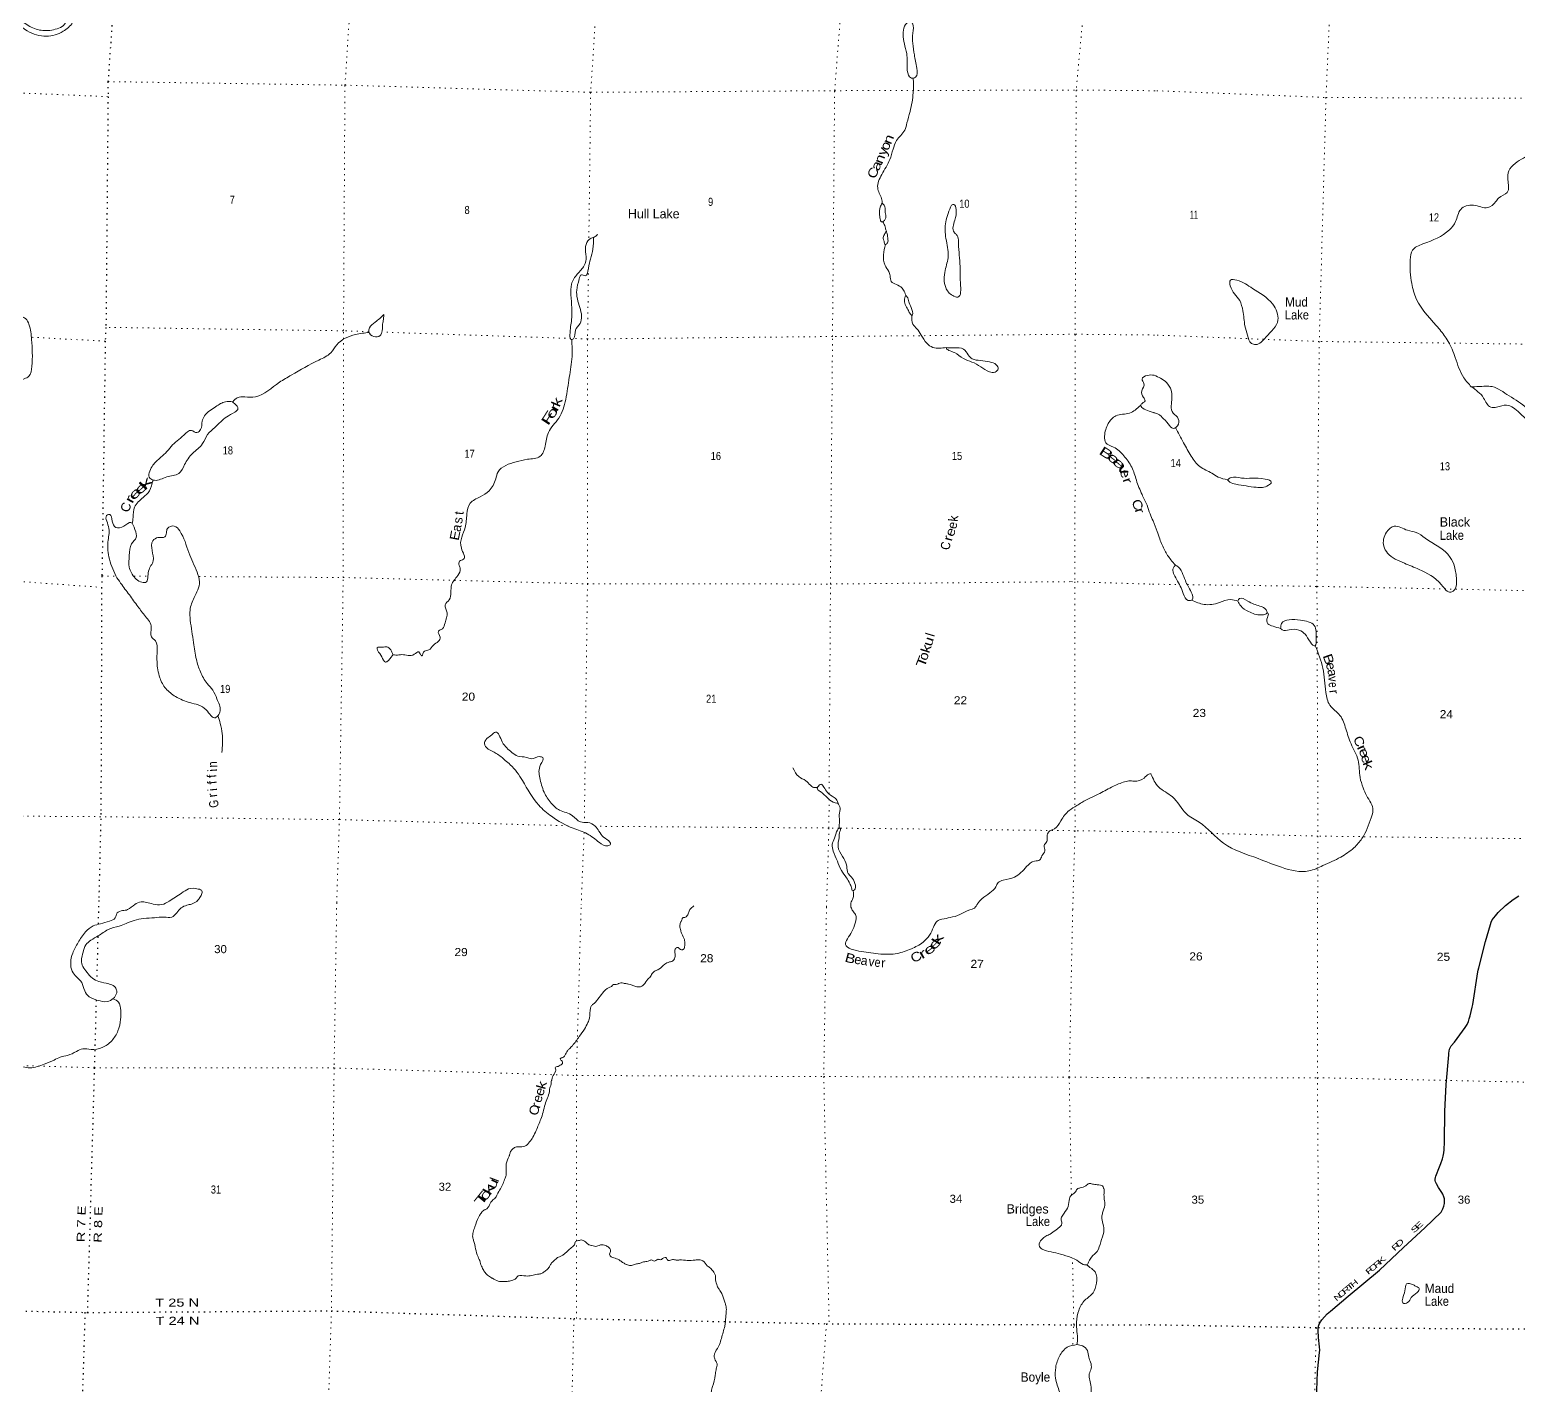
# Model space of a CAD drawing. Header units: feet. Extents: x -248627 to 3, y 0 to 184934.
# Drawn here: x -210296 to -178134, y 36357 to 65658 of the extents above; entities that cross this region are included whole.
import ezdxf
from ezdxf.enums import TextEntityAlignment as Align

# ---------------------------------------------------------------- set-up
doc = ezdxf.new("R2010")
doc.units = ezdxf.units.FT
doc.header["$LTSCALE"] = 80
doc.linetypes.add('DOTTED', pattern=[1.5, 0.3, -1.2])
for name, color, linetype, lineweight in [('29', 7, 'Continuous', 25), ('30', 7, 'Continuous', 13), ('39', 7, 'Continuous', 13), ('41', 7, 'Continuous', 13), ('6', 7, 'DOTTED', 25), ('7', 7, 'DOTTED', 13)]:
    doc.layers.add(name, color=color, linetype=linetype, lineweight=lineweight)

msp = doc.modelspace()

# ---------------------------------------------------------------- linework, layer by layer
at = {"layer": '29'}
for points in [[(-178565.06, 46575.51), (-178408.75, 46724.48), (-178244.38, 46854.03), (-178121.51, 46939.2)], [(-182458.11, 37537.66), (-182457.32, 37587.11), (-182450.15, 37632.17), (-182432.4, 37679.7), (-182403.91, 37727.77), (-182375.42, 37770.51), (-182322, 37836.38), (-182261.66, 37898.27), (-182193.81, 37961.02), (-181811.21, 38283.93), (-181133.81, 38848.28), (-180610.84, 39337.21), (-180153.66, 39756.98), (-179802.73, 40096.32), (-179783.01, 40126.13), (-179761.64, 40172.42), (-179740.28, 40225.83), (-179726.48, 40284.12), (-179724.25, 40329.1), (-179729.6, 40387.86), (-179743.84, 40432.37), (-179763.43, 40484.01), (-179786.57, 40526.74), (-179856.15, 40635.25), (-179902.31, 40708.35), (-179921.9, 40751.08), (-179930.8, 40784.91), (-179930.8, 40815.18), (-179925.46, 40849.01), (-179918.33, 40873.93), (-179835.12, 41075.98), (-179807.94, 41151.69), (-179774.11, 41247.84), (-179754.53, 41310.16), (-179747.4, 41347.55), (-179740.33, 41384.27), (-179733.16, 41443.7), (-179727.58, 41615.67), (-179722.28, 42272.26), (-179688.24, 42857.76), (-179636.97, 43499.31), (-179633.46, 43537.58), (-179628.12, 43582.09), (-179619.22, 43621.26), (-179608.17, 43648.67), (-179599.21, 43666.72), (-179585.39, 43690.7), (-179514.69, 43774.81), (-179279.14, 44087.75), (-179249.94, 44130), (-179236.41, 44155.41), (-179209.7, 44221.29), (-179191.9, 44278.27), (-179173.25, 44339.96), (-179129.14, 44530.43), (-179117.12, 44588.07), (-179004.95, 45293.14), (-178998.18, 45331.51), (-178987.15, 45382.17), (-178844.75, 45950.85), (-178736.1, 46313.38), (-178716.52, 46368.58), (-178694.48, 46415.13), (-178664.88, 46462.94), (-178625.71, 46507.45), (-178565.06, 46575.51)], [(-182171.6, 32934.84), (-182187.33, 33142.74), (-182215.16, 33577.4), (-182219.62, 33632.9), (-182296.47, 34107.85), (-182307.75, 34200.58), (-182338.73, 34602.24), (-182394.7, 35115.04), (-182407.45, 35267.1), (-182426.94, 35607.22), (-182484.02, 36114.63), (-182487.59, 36186.59), (-182487.58, 36244.61), (-182468.16, 36647.49), (-182427.05, 37067.21), (-182424.52, 37111.93), (-182428.83, 37188.29), (-182447.1, 37386.35), (-182456.1, 37537.61)]]:
    msp.add_lwpolyline(points, dxfattribs=at)
at = {"layer": '39'}
msp.add_arc((-187160.89, 40620.57), 62.5, 1.31642, 89.43358, dxfattribs=at)
for points in [[(-198679.59, 76567.44), (-198797.91, 76712.83), (-198960.67, 76812.01), (-199395.35, 76889.82), (-199709.43, 76900.81), (-199967.1, 76919.68), (-200133.77, 77057.15), (-200233.67, 77289.11), (-200442.77, 77384.4), (-200611.94, 77374.82), (-200873.68, 77383.63), (-200936.36, 77305.25), (-200920.59, 77204.48), (-200809.99, 77159.84), (-200794.31, 77030.86), (-200821.22, 76811.36), (-200946.56, 76664.66), (-201178.33, 76602.88), (-201438.4, 76504.92), (-201594.08, 76318.02), (-201687.26, 76151.08), (-201734.01, 76020.28), (-201873.34, 75903.84), (-201909.9, 75809.26), (-201840.01, 75633.79), (-201854.84, 75412.24), (-201833.42, 75196.62), (-201834.52, 74866.24), (-201901.21, 74795.93), (-202050.32, 74762.11), (-202261.54, 74825.18), (-202394.55, 74791.31), (-202443.41, 74632.31), (-202510.39, 74471.34), (-202585.26, 74362.77), (-202597.85, 74209.7), (-202784.45, 73807.34), (-203049.51, 73425.35), (-203263.97, 73117.75), (-203298.72, 72962.73), (-203276.88, 72872.01), (-203270.97, 72833.72), (-203371.7, 72817.89), (-203655.43, 72871.09), (-203919.35, 72829.55), (-204401, 72708.06), (-204781.92, 72604.41), (-205221.6, 72390.13), (-205497.71, 72314.37), (-206039.24, 72352.2), (-206323.41, 72274.46), (-206503.42, 72035.25), (-206540.65, 71739.22), (-206412.68, 71472.93), (-206202.17, 71198.35), (-206052.1, 70915.88), (-206032.73, 70686.17), (-206119.97, 70491.01), (-206200.69, 70436.86), (-206372.17, 70340.65), (-206388.48, 70280.27), (-206469.17, 70236.18), (-206523.53, 70238.35), (-206642.75, 70113.8), (-206750.04, 69940.86), (-206827.49, 69663.08), (-206902.63, 69471.92), (-207040.07, 69319.21), (-207314.12, 69257.55), (-207519.7, 69199.73), (-207961.19, 69045.89), (-208266.04, 68807.04), (-208391.61, 68589.83), (-208420.5, 68378.39), (-208511.74, 68191.31), (-208622.9, 68066.73), (-208967.94, 67854.19), (-209234.63, 67585.01), (-209420.78, 67315.61), (-209449.5, 67156.54), (-209416.25, 66864.34), (-209411.41, 66505.74), (-209355.87, 66253.76), (-209354.49, 66064.39), (-209492.05, 65873.41), (-209566.97, 65748.73), (-209706.15, 65678.62), (-210014.35, 65641.24), (-210297.97, 65728.68), (-210532.91, 65922.76), (-210701.3, 66146.86)], [(-200273.48, 71410.85), (-200494.93, 71423.57), (-201110.27, 71667.1), (-201242.69, 71810.51), (-201199.61, 72046.09), (-201158.73, 72227.28), (-201277.04, 72374.68), (-201395.76, 72399.2), (-201575.27, 72311.08), (-201859.89, 72100.38), (-202059.49, 72022.39), (-202190.08, 72111.4), (-202229.92, 72238.43), (-202185.06, 72405.51), (-202323.31, 72613.41), (-202549.95, 72879.98), (-202646.29, 72972.93), (-202930.37, 72923.39), (-203079.72, 72819.06), (-203321.6, 72745.23), (-203597.4, 72762.14), (-204084.88, 72705.13), (-204572.6, 72575.6), (-205254.15, 72289.49), (-205481.9, 72225.69), (-205969.12, 72245.23), (-206263.21, 72211.83), (-206418.87, 72028.96), (-206471.76, 71867.95), (-206338.02, 71519.05), (-206173.75, 71266.76), (-205967.33, 70974.06), (-205931.96, 70712.07), (-206039.49, 70470.64), (-206213.18, 70316.02), (-206483.64, 70123.41), (-206600.99, 69954.53), (-206666.34, 69682.76), (-206897.07, 69328.87), (-207090.86, 69184.38), (-207374.98, 69122.76), (-207604.64, 69087.16), (-207606.67, 69085.15), (-207844.76, 68936.76), (-208105.27, 68711.89), (-208229.01, 68438.27), (-208381.2, 68088.19), (-208625.53, 67883.41), (-208881.79, 67722.99), (-209134.35, 67465.87), (-209330.76, 67140.08), (-209317.55, 66876.14), (-209254.32, 66515.36), (-209294.27, 66009.83), (-209371.43, 65816.66), (-209575.45, 65623.85), (-209938.24, 65520.15), (-210350.65, 65632.14), (-210607.68, 65844.41), (-210800.08, 66112.9), (-210863.94, 66286.33), (-210994.58, 66357.22), (-211109.41, 66341.43), (-211265, 66176.69), (-211315.9, 66009.64), (-211232.34, 65709.23), (-211166.8, 65437.08), (-211285.31, 64921.7), (-211439.75, 64501.11), (-211664.98, 63988.06), (-211927.78, 63676.57), (-212327.06, 63500.45), (-212500.03, 63561.39), (-212596.33, 63666.42), (-212839.64, 63763.82), (-213292.79, 63736.93), (-213770.6, 63559.02), (-213956.78, 63281.55), (-214020.06, 63025.89), (-214079.19, 62804.47), (-214303.37, 62603.66), (-214628.12, 62435.38), (-214757.47, 62290.71), (-214828.89, 62008.88), (-214859.6, 61857.88), (-214775.31, 61775.04), (-214522.22, 61588.98), (-214396.4, 61278.38), (-214369.51, 60889.49), (-214487.54, 60519.16), (-214726.06, 60243.86)], [(-191286.15, 65850.64), (-191392.44, 65736.41), (-191423.23, 65559.22), (-191397.75, 65351.65), (-191348.1, 65146.03), (-191336.61, 64968.72), (-191335.23, 64779.35), (-191247.19, 64613.9), (-191158.54, 64629.76), (-191131.71, 64825.09), (-191183.08, 65117.35), (-191216.5, 65361.2), (-191215.75, 65584.81), (-191223.09, 65798.37), (-191259.19, 65840.78), (-191286.15, 65850.58)], [(-191205.74, 64600.71), (-191207.99, 64293.48), (-191275.79, 63888.75), (-191343.06, 63643.18), (-191389.89, 63490.21), (-191567.84, 63263.08), (-191643.66, 63073.56), (-191714.19, 62852.54), (-191888.44, 62528.71), (-191973.97, 62242.89), (-191940.12, 62127.97), (-191892.18, 62013), (-191878.29, 61952.53), (-191878.43, 61910.22)], [(-179148.09, 57940.36), (-179307.67, 58131.59), (-179495.99, 58572.92), (-179647.85, 58921.54), (-179829.73, 59175.26), (-180336.9, 59843.71), (-180436.33, 60172.29), (-180469.64, 60684.65), (-180419.71, 60894.61), (-180192.29, 61028.37), (-179622.67, 61330.51), (-179488.05, 61510.44), (-179377.77, 61775.03), (-179103.92, 61866.55), (-178793.5, 61812.91), (-178620.48, 61942.5), (-178558.18, 62019.33), (-178371.04, 62142.9), (-178357.5, 62415.3), (-178337.76, 62607.02), (-178199.05, 62766.78), (-177830.74, 62975.57), (-177573, 63063.02), (-177164.21, 63185.17), (-176932.96, 63409.73), (-176907.44, 63732.6), (-176851.47, 63950.64), (-176674.45, 64094.36), (-176321.82, 64091.28), (-176057.71, 64023.39), (-175912.42, 63924.92), (-175680.4, 63782.3), (-175518.84, 63611.25), (-175373.13, 63311.03), (-175281.76, 62982.42), (-175061.97, 62908.37), (-174852.07, 62747.53), (-174367.72, 62391.74), (-173724.36, 62117.07), (-173204.04, 61904.61), (-172865.17, 61738.07), (-172211.9, 61546.14), (-171747.98, 61325.47), (-171475.73, 61217.25), (-171022.42, 61250.75), (-170885.62, 61358.05), (-170646.02, 61447.46), (-170381.94, 61389.66), (-169896.32, 61392.99), (-169614.26, 61409.89), (-169142.73, 61403.08), (-168498.11, 61491.57), (-168186.6, 61879.77), (-168102.34, 62059.56), (-167824.56, 62197.49), (-167454.43, 62501.12), (-167158.92, 62834.8), (-167050.62, 63075.17), (-167093.6, 63393.83), (-167104.53, 63801.33), (-167123.28, 64095.84)], [(-191878.43, 61910.22), (-191921, 61825.73), (-191935.59, 61678.72), (-191921.87, 61565.86), (-191891.87, 61505.34), (-191831.36, 61535.38), (-191798.95, 61591.7), (-191810.64, 61708.57), (-191812.34, 61803.26), (-191826.28, 61849.63), (-191878.43, 61910.22)], [(-190379.19, 61867.73), (-190502.5, 61505.35), (-190499.68, 61142.73), (-190450.6, 60767.88), (-190518.1, 60453.81), (-190505.23, 60087.13), (-190354.8, 59911.43), (-190244.16, 59878.88), (-190186.76, 60182.91), (-190205.09, 60724.87), (-190226.41, 60970.7), (-190277.88, 61234.75), (-190322.03, 61279.2), (-190309.07, 61541.05), (-190282.12, 61774.66), (-190330.09, 61879.55), (-190379.19, 61867.73)], [(-191863.67, 61506.01), (-191823.68, 61424.56), (-191809.77, 61368.12), (-191787.84, 61303.59)], [(-198120.74, 61166.93), (-198203.69, 61128.76), (-198286.77, 60971.87), (-198275.43, 60750.24), (-198316.34, 60560.99), (-198465.96, 60376.09), (-198589.51, 60158.88), (-198602.37, 59927.25), (-198590.08, 59387.32), (-198625.41, 59059.05), (-198599.57, 58960.27), (-198551.17, 58980.27), (-198506.27, 59161.45), (-198407.11, 59308.22), (-198374.37, 59465.26), (-198463.72, 59842.24), (-198479.2, 60029.63), (-198424.02, 60273.23), (-198377.42, 60359.72), (-198298.96, 60339.35), (-198225.93, 60500.3), (-198180.96, 60701.62), (-198127.88, 60917.02), (-198116.46, 61169.12)], [(-198023.71, 61234.97), (-198080.67, 61186.83), (-198121, 61166.8)], [(-191787.84, 61303.59), (-191830.36, 61231.19), (-191854.82, 61144.63), (-191836.89, 61086.16), (-191810.94, 61017.59), (-191764.52, 61049.69), (-191756.15, 61144.35), (-191765.95, 61224.96), (-191787.84, 61303.59)], [(-191807.01, 61013.23), (-191847.94, 60794.09), (-191814.47, 60564.33), (-191734.36, 60435.17), (-191706.49, 60340.41), (-191680.72, 60219.46), (-191570.19, 60152.66), (-191449.64, 60073.75), (-191389.55, 59978.89), (-191369.61, 59922.43)], [(-184043.3, 59254.71), (-184084.29, 59585.47), (-184153.26, 59803.18), (-184357.44, 60119.38), (-184351.66, 60244.48), (-184216.65, 60244.84), (-183877.75, 60066.2), (-183437.76, 59724.4), (-183326.22, 59383.74), (-183587.4, 59011.82), (-183810.73, 58851.84), (-183895.41, 58875.82), (-183986.46, 59055.13), (-184043.3, 59254.71)], [(-191369.61, 59922.43), (-191396.18, 59803.65), (-191368.37, 59688.74), (-191310.32, 59587.84), (-191268.3, 59509.16), (-191234.15, 59482.87), (-191235.73, 59613.82), (-191293.66, 59752.99), (-191325.5, 59863.88), (-191369.61, 59922.43)], [(-211607.95, 57100.86), (-211494.37, 57204.66), (-211343.24, 57238.47), (-211296.91, 57242.37), (-211361.14, 57302.99), (-211425.4, 57355.55), (-211449.44, 57391.89), (-211437.15, 57454.3), (-211495.38, 57504.83), (-211555.81, 57496.95), (-211585.85, 57545.38), (-211510.99, 57651.94), (-211430.42, 57659.76), (-211348.08, 57597.07), (-211235.43, 57564.51), (-211181.37, 57471.69), (-211088.43, 57566.1), (-211053.78, 57690.9), (-211087.81, 57751.44), (-211198.62, 57731.61), (-211291.13, 57768.14), (-211309.07, 57822.59), (-211242.3, 57917.08), (-211151.36, 58015.53), (-211102.94, 58043.59), (-211086.5, 58142.25), (-211130.64, 58190.73), (-211215.11, 58221.19), (-211162.31, 58354), (-211071.5, 58414.17), (-211005.03, 58420.02), (-211036.98, 58500.69), (-210939.32, 58800.58), (-210815.24, 59174.92), (-210721.7, 59448.62), (-210566.41, 59520.7), (-210463.94, 59455.93), (-210387.56, 59413.41), (-210313.47, 59290.31), (-210258.19, 58963.8), (-210250.08, 58377.55), (-210319.25, 58166.22), (-210416.08, 58112.11), (-210637.99, 57987.85), (-210668.87, 57786.49), (-210619.74, 57423.73), (-210572.4, 57129.47), (-210538.59, 57004.47), (-210675.93, 56879.97), (-210805.23, 56749.4), (-210908.62, 56542.2), (-211021.84, 56403.53), (-211060.14, 56391.55), (-211059.78, 56500.34), (-210996.87, 56647.22), (-210982.5, 56727.76), (-210992.38, 56784.19), (-211115.1, 56816.78), (-211181.45, 56845.17), (-211326.44, 56843.58), (-211332.37, 56875.83), (-211255.62, 56944.1), (-211285.55, 57026.78), (-211319.59, 57083.29), (-211464.72, 57039.39), (-211605.87, 56979.36), (-211712.67, 56955.5), (-211714.59, 56983.7), (-211637.74, 57084.21), (-211605.46, 57102.25)], [(-202643.04, 59499.78), (-202832.86, 59337.15), (-202956.11, 59212.61), (-202968.47, 59130.05), (-202864.11, 59027), (-202725.1, 59048.76), (-202686.61, 59117.14), (-202674.01, 59272.22), (-202659.6, 59366.87), (-202643.04, 59499.78)], [(-191235.74, 59480.22), (-191212.63, 59295.46), (-191128.41, 59192.47), (-191034.21, 59059.24), (-190914, 58879.6), (-190785.42, 58792.6), (-190634.46, 58774.04), (-190497.49, 58787.74)], [(-202962.15, 59115.14), (-203256.62, 59068.43), (-203662.09, 58845.99), (-203789.52, 58675.13), (-204049.79, 58518.75), (-204644.89, 58192.1), (-204901.13, 58037.72), (-205419.67, 57724.96), (-205649.24, 57719.58), (-205812.39, 57703.94), (-205910.33, 57616.49)], [(-198587.23, 58952.65), (-198578.64, 58593.56), (-198638.54, 58144.5), (-198716.66, 57665.27), (-198867, 57264.81), (-199089.55, 56951.19), (-199158.99, 56657.27), (-199270.47, 56438.01), (-199544.54, 56372.32), (-199786.35, 56318.63), (-200177.71, 56100.18), (-200228.56, 55949.24), (-200372.39, 55689.78), (-200566.12, 55563.43), (-200778.01, 55423.02), (-200851.28, 55191.57), (-200886.48, 54901.58), (-200970.54, 54452.58), (-200925.03, 54212.72), (-201009.74, 54170.66), (-201020.12, 54078.02), (-200994.17, 54009.45), (-201047.03, 53858.52), (-201182.6, 53659.47), (-201234.02, 53337.3), (-201318.97, 53224.73), (-201277.26, 53053.37), (-201324.28, 52839.97), (-201381.1, 52709.19), (-201467.86, 52657.06), (-201428.01, 52530.03), (-201573.58, 52353.18), (-201676.61, 52252.75), (-201765.31, 52222.79), (-201805.75, 52170.53), (-201824.03, 52124.25), (-201862.15, 52164.65), (-201892.21, 52209.05), (-201987.02, 52158.96), (-202256.87, 52149.67), (-202383.75, 52139.97), (-202450.17, 52148.22)], [(-190497.49, 58787.74), (-190316.3, 58779.16), (-190119.05, 58754.41), (-190018.79, 58629.22), (-189930.48, 58544.36), (-189755.41, 58509.6), (-189556.18, 58476.79), (-189411.41, 58415.94), (-189373.44, 58327.19), (-189440.12, 58258.89), (-189558.91, 58261.25), (-189749.83, 58374.61), (-189940.78, 58475.89), (-190123.76, 58550.96), (-190314.62, 58678.43), (-190437.29, 58727.13), (-190471.45, 58747.37), (-190498.05, 58787.68)], [(-185998.42, 58188.84), (-186148.16, 58186.91), (-186263.21, 58104.65), (-186221.23, 58011.86), (-186268.08, 57852.85), (-186234.32, 57709.72), (-186198.32, 57639.1), (-186236.71, 57598.92), (-186289.24, 57546.7), (-186247.19, 57476.07), (-186110.47, 57415.24), (-186017.95, 57382.74), (-186004.32, 57380.3)], [(-186001.67, 58188.8), (-185737.39, 58035.62), (-185634.27, 57866.42), (-185629.62, 57573.9), (-185613.14, 57402.45), (-185500.06, 57283.72), (-185477.58, 57134.49), (-185590.22, 57041.38), (-185697.22, 57135.91), (-185832.54, 57284.85), (-185889.06, 57333.11), (-186004.32, 57380.3)], [(-179148.09, 57940.36), (-178881.59, 57696.95), (-178728.04, 57499.65), (-178603.1, 57497.97), (-178387.59, 57542.93), (-178105.14, 57378.26), (-177895.11, 57150.84), (-177652.37, 56705.63), (-177514.77, 56429.6), (-177488.49, 56389.32), (-177432.07, 56387.45), (-177329.35, 56411.94), (-177232.73, 56456.59), (-177246.88, 56478.74), (-177398.26, 56603.42), (-177586.26, 56891.42), (-177780.33, 57189.49), (-177954.21, 57471.47), (-178333.61, 57744.83), (-178698.74, 57943.58), (-178992.94, 57944.81), (-179148.09, 57940.36)], [(-205909.71, 57616.48), (-206066.39, 57618.05), (-206280.19, 57509.88), (-206520.46, 57313.15), (-206571.2, 57194.44), (-206604, 57019.27), (-206684.78, 56949), (-206803.43, 56995.68), (-206964.84, 56897.43), (-207239.51, 56652.46), (-207364.85, 56503.74), (-207496.11, 56389.3), (-207653.74, 56218.52), (-207700.9, 55964.82), (-207602.39, 55918.2), (-207338.37, 55991.98), (-207078.37, 56065.76), (-206950.88, 56256.77), (-206780.93, 56498.02), (-206562.75, 56710.93), (-206453.36, 56906.03), (-206295.78, 57062.7), (-206041.3, 57291.62), (-205867.81, 57389.83), (-205797.05, 57474.24), (-205829.06, 57534.76), (-205913.21, 57613.33)], [(-186295.35, 57537.19), (-186533.47, 57370.13), (-186827.64, 57314.57), (-186995.34, 57143.82), (-187070.75, 56872.08), (-187045.05, 56728.98), (-186880.24, 56637.84), (-186655.36, 56447.83), (-186485.03, 56201.56), (-186385.29, 55921.26), (-186263.49, 55612.68), (-186155.54, 55378.68), (-186089.72, 55191.14), (-186023.62, 55042.48)], [(-185536.76, 57059.07), (-185363.89, 56731.29), (-185200.06, 56439.19), (-185012.2, 56215.75), (-184753.97, 56071.19), (-184618.79, 55988.83), (-184415.16, 55930.87)], [(-184415.16, 55930.87), (-184338.68, 55977.48), (-184117.01, 55967.99), (-183603.13, 55945.16), (-183470, 55876.93), (-183530.31, 55810.19), (-183794.19, 55767.11), (-184235.62, 55834.52), (-184364.67, 55878.55), (-184415.16, 55930.87)], [(-207639.8, 55915.69), (-207711.89, 55690.88), (-207847.28, 55546.23), (-208031.21, 55339.26), (-208064.18, 55115.75), (-208082.74, 54984.86)], [(-208438.9, 53851.71), (-208586.53, 54265.11), (-208603.43, 54627.78), (-208594.4, 54919.86), (-208617.72, 55171.74), (-208567.36, 55177.64), (-208515.48, 55038.49), (-208437.41, 54901.27), (-208264.15, 54926.96), (-208112.87, 55007.1), (-208022.77, 54851.72), (-207995.14, 54684.44), (-208096.28, 54547.74), (-208145.46, 54294.06), (-208148.32, 54040.23), (-208098.39, 53917.2), (-207903.72, 53723.25), (-207793.01, 53712.85), (-207729.77, 53956.43), (-207628.35, 54177.73), (-207653.78, 54401.42), (-207634.96, 54610.87), (-207528, 54681.07), (-207376.94, 54694.74), (-207344.43, 54783.28), (-207321.97, 54875.88), (-207172.78, 54929.84), (-207056.33, 54828.78), (-206858.57, 54356.81), (-206680.78, 53931.23), (-206629.12, 53723.58), (-206743.02, 53385.47), (-206832.53, 53111.76), (-206827.22, 52892.16), (-206758.36, 52410.49), (-206697.16, 52045.68), (-206609.45, 51779.51), (-206463.31, 51525.26), (-206342.98, 51381.88), (-206250.98, 51194.26), (-206185.39, 50936.21), (-206228.02, 50835.61), (-206282.54, 50787.42), (-206485.35, 50955.21), (-206837.2, 51113.36), (-207144.84, 51245.2), (-207355.69, 51417.04), (-207485.79, 51651.1), (-207547.08, 51989.72), (-207544.22, 52241.53), (-207581.8, 52445.1), (-207668.08, 52533.99), (-207671.43, 52737.47), (-207793.46, 52975.54), (-207961.88, 53191.58), (-208144.28, 53441.91), (-208332.7, 53696.28), (-208438.9, 53851.71)], [(-186024.39, 55044.2), (-185934.15, 54815.14), (-185881.42, 54651.86), (-185770.07, 54399.97), (-185640.68, 54198.57), (-185541.7, 54081.82)], [(-180594.93, 54125.39), (-180958.09, 54344.32), (-181039.01, 54493.4), (-180979.19, 54798.2), (-180814.23, 54925.75), (-180523.88, 54837.76), (-180338.41, 54791.86), (-180146.72, 54669.3), (-179601.8, 54253.15), (-179510.7, 54053.66), (-179467.8, 53771.32), (-179505.63, 53557.36), (-179588.13, 53500.65), (-179793.99, 53659.48), (-180278.3, 53993.08), (-180594.93, 54125.39)], [(-185541.7, 54081.82), (-185585.92, 54025.21), (-185518.91, 53781.27), (-185371.17, 53472.99), (-185266.07, 53321.96), (-185179.46, 53338.34), (-185199.95, 53501.7), (-185327.42, 53749.51), (-185511.45, 54067.78), (-185541.7, 54081.82)], [(-184190.02, 53306.7), (-184131.36, 53201.95), (-183961.85, 53083.37), (-183677.58, 53007.47), (-183564.83, 53050.14), (-183579.08, 53118.7), (-183718.28, 53201.04), (-183980.46, 53309.28), (-184157.9, 53363.28), (-184192.82, 53307.29)], [(-185188.08, 53326.56), (-184923.34, 53236.13), (-184590.94, 53275.36), (-184351.29, 53340.56), (-184190.02, 53306.7)], [(-183562.72, 53052.49), (-183540.63, 53040.12), (-183554.55, 52955.34), (-183546.21, 52818.18), (-183433.25, 52764.01), (-183267.92, 52716.03)], [(-183267.92, 52716.03), (-183248, 52825.03), (-183086.96, 52902.13), (-182841.11, 52892.7), (-182540.63, 52780.53), (-182497.17, 52509.92), (-182501.79, 52398.97), (-182521.58, 52340.76), (-182626.52, 52417.15), (-182737.71, 52590.35), (-182872.9, 52678.76), (-183080.46, 52688.29), (-183233.6, 52685.86), (-183268.58, 52716.22)], [(-202450.17, 52148.22), (-202498.16, 52251.1), (-202582.5, 52319.84), (-202681.2, 52310.05), (-202789.95, 52302.31), (-202780.08, 52245.87), (-202687.92, 52104.59), (-202609.78, 51989.53), (-202553.3, 52017.57), (-202494.68, 52087.91), (-202450.17, 52148.22)], [(-182520.85, 52341.66), (-182353.32, 51857.01), (-182291.77, 51334.64), (-182202.52, 51054.45), (-181986.46, 50837.14), (-181858.91, 50546.96), (-181747.4, 50224.46), (-181593.52, 49869.79), (-181552.44, 49496.66), (-181485.47, 49272.9), (-181410.56, 49103.63), (-181272.87, 48785.23), (-181310.83, 48625.75), (-181511.39, 48177.32), (-181684.25, 47975.11), (-181967.95, 47774.61), (-182354.45, 47589.98), (-182656.46, 47474.17), (-183251.05, 47553.27), (-183753.19, 47741.56), (-184499.44, 48074.46), (-185030.34, 48528.99), (-185304.76, 48709.83), (-185609.81, 49080.23), (-185902.42, 49287.25), (-186071.92, 49572.02)], [(-206232.46, 50829.95), (-206179.47, 50661.3), (-206136.12, 50444.47), (-206145.75, 50034.89)], [(-200343.81, 50391.5), (-200323.13, 50409.99), (-200232.78, 50473.77), (-200086.5, 50263.84), (-199877.84, 50037.61), (-199751.26, 49954.65), (-199564.08, 49929.93), (-199461.48, 49901.43), (-199276.09, 49945.21), (-199211.72, 49926.9), (-199258.54, 49773.93), (-199275.61, 49487.91), (-199184.01, 49179.43), (-199027.76, 48937.23), (-198847.04, 48787.63), (-198567.55, 48667.97), (-198398.87, 48532.51), (-198239.83, 48521.97), (-198081.01, 48444.96), (-197996.82, 48333.92), (-197896.56, 48206.71), (-197760.02, 48093.51), (-197748.07, 48053.18), (-197802.55, 48019.09), (-197987.57, 48088.12), (-198252.73, 48278.25), (-198554.36, 48397.98), (-199022.67, 48655.18), (-199297.73, 48893.69), (-199650.34, 49426.55), (-199912.97, 49769.78), (-200021.38, 49864.77), (-200220.22, 50016.44), (-200471.2, 50230.71), (-200438.71, 50311.19), (-200343.81, 50391.5)], [(-193806.59, 49703.32), (-193679.78, 49514.02), (-193527.04, 49424.94), (-193428.7, 49327.96), (-193360.4, 49279.41), (-193275.82, 49283.2)], [(-186069.08, 49572.38), (-186114.58, 49566.66), (-186217.55, 49482.35), (-186435.24, 49416.5), (-186545.97, 49420.85), (-186670.92, 49390.99), (-186924.99, 49282.94), (-187207.39, 49132.67), (-187566.41, 48954.42), (-187673.35, 48886.24), (-187836.81, 48779.94), (-188016.76, 48558.86), (-188156.27, 48386.02), (-188281.35, 48315.87), (-188311.86, 48223.29), (-188320.3, 48108.49), (-188376.97, 48022.03), (-188363.25, 47909.17), (-188428.06, 47798.56), (-188470.63, 47714.08), (-188585.49, 47686.2), (-188757.04, 47567.84), (-189017.56, 47340.96), (-189263.43, 47275.19), (-189372.34, 47223.13), (-189420.97, 47132.61), (-189552.3, 46998.02), (-189721.86, 46873.61), (-189814.85, 46765.1), (-189848.15, 46714.55), (-189884.88, 46668.05)], [(-193276.07, 49283.19), (-193199.09, 49347.44), (-193140.89, 49288.85), (-193060.74, 49171.78), (-192918.13, 49064.59), (-192843.93, 48975.74), (-192840.02, 48941.48), (-192890.35, 48943.64), (-193039.05, 49034.73), (-193159.49, 49147.89), (-193233.81, 49202.49), (-193279.92, 49261.05), (-193275.82, 49283.2)], [(-192835.98, 48941.78), (-192786.01, 48834.55), (-192804.62, 48689.56), (-192799.18, 48508.24), (-192807.44, 48447.83), (-192805.55, 48409.55)], [(-192805.55, 48409.55), (-192843.98, 48359.29), (-192911.03, 48180.2), (-192955.77, 48047.37), (-192934.1, 47904.27), (-192846.23, 47686.45), (-192760.31, 47486.76), (-192648.09, 47325.28), (-192578.02, 47204.2), (-192540.09, 47107.4), (-192514.12, 47046.88), (-192473.78, 47066.91), (-192457.34, 47165.58), (-192519.27, 47312.82), (-192601.51, 47407.74), (-192629.51, 47462.21), (-192649.17, 47605.3), (-192735.15, 47784.84), (-192831.09, 47998.66), (-192810.28, 48200.05), (-192789.71, 48328.92), (-192779.46, 48383.28), (-192805.55, 48409.55)], [(-207283.48, 46821.23), (-207016.1, 46994.18), (-206864.78, 47084.39), (-206657.38, 47083.79), (-206574.97, 47041.25), (-206583.26, 46968.75), (-206633.89, 46882.27), (-206683.45, 46815.79)], [(-192506, 47042.63), (-192508.63, 46881.68), (-192553.28, 46777.05), (-192556.66, 46741.88), (-192552.2, 46690.68)], [(-207278.54, 46824.42), (-207445.82, 46746.01), (-207629.01, 46758.74), (-207777.87, 46793.53), (-207892.59, 46806.03), (-208025.71, 46752.06), (-208181.22, 46637.7), (-208290.05, 46615.9), (-208409.05, 46565.92), (-208449.75, 46461.23), (-208574.89, 46389.1), (-208768.43, 46331.31), (-208925.67, 46287.51), (-209093.34, 46155.04), (-209251.35, 45925.78), (-209369.08, 45696.38), (-209412.2, 45492.92), (-209380.75, 45305.33), (-209286.61, 45184.05), (-209174.34, 45064.72), (-209108.63, 44885.07), (-209010.5, 44755.71), (-208821.55, 44676.43), (-208626.34, 44651.56), (-208491.16, 44717.62), (-208422.26, 44824.22), (-208419.93, 44900.81), (-208467.95, 44975.57), (-208588.53, 45032.44), (-208801.74, 45087.61), (-208944.42, 45156.65), (-209058.68, 45282.03), (-209150.79, 45405.32), (-209178.43, 45540.49), (-209145.49, 45715.76), (-209082.42, 45874.79), (-208975.27, 45977.23), (-208815.81, 46071.42), (-208601.82, 46205.74), (-208361.89, 46283.53), (-208212.65, 46339.45), (-208041.24, 46403.36), (-207833.67, 46444.97), (-207600.01, 46464.32), (-207394.57, 46477.71), (-207229.46, 46477.14), (-207120.34, 46571.51), (-207023.26, 46675.99), (-206900.19, 46734.03), (-206801.42, 46759.89), (-206683.45, 46815.79)], [(-195947.94, 46719.98), (-196031.31, 46639.69), (-196051.58, 46605.49), (-196080.1, 46526.97), (-196104.4, 46492.78), (-196158.87, 46466.76), (-196174.98, 46466.82), (-196209.43, 46414.53), (-196233.82, 46358.17), (-196250.22, 46287.67), (-196230.51, 46184.79), (-196206.64, 46114.15), (-196152.78, 45990.99), (-196141.09, 45896.2), (-196147.38, 45833.73), (-196157.58, 45801.51), (-196171.77, 45779.38), (-196195.97, 45771.4), (-196232.19, 45775.56), (-196258.29, 45793.8), (-196266.31, 45803.9), (-196286.38, 45818.08), (-196312.56, 45818.18), (-196355.06, 45765.91), (-196353.39, 45681.24), (-196357.74, 45604.65), (-196382.11, 45552.32), (-196426.55, 45518.2), (-196476.94, 45506.28), (-196577.83, 45456.24), (-196705.12, 45349.84), (-196725.3, 45339.83), (-196801.97, 45301.79), (-196846.44, 45259.61), (-196901.16, 45173.12), (-196941.59, 45134.96), (-197026.65, 45016.32), (-197069.07, 44984.21), (-197129.55, 44966.28), (-197175.84, 44970.47), (-197358.83, 45029.57), (-197435.3, 45041.93), (-197467.49, 45048.09), (-197574.24, 45040.4), (-197596.45, 45026.37), (-197707.29, 45002.56), (-197713.38, 44992.5), (-197777.98, 44952.41), (-197919.4, 44835.98), (-198133.88, 44584.74), (-198158.12, 44564.67), (-198180.49, 44510.31), (-198203.53, 44294.69), (-198236.14, 44198.04), (-198313.26, 44053.17), (-198424.66, 43894.3), (-198572.46, 43697.25), (-198637.16, 43630.95), (-198677.61, 43588.76), (-198732.4, 43486.14), (-198752.64, 43460), (-198782.92, 43441.97), (-198799.05, 43435.97), (-198833.38, 43411.9), (-198823.41, 43387.68), (-198795.33, 43361.37), (-198783.35, 43337.14), (-198799.63, 43294.86), (-198833.94, 43276.84), (-198880.37, 43248.78), (-198924.7, 43238.85), (-198940.9, 43218.75), (-198929.01, 43172.34), (-198935.15, 43146.16), (-199000.1, 43021.4), (-199018.47, 42960.98), (-199020.55, 42944.86), (-199032.82, 42900.56), (-199035.08, 42840.09), (-199049.3, 42809.9), (-199069.85, 42709.17), (-199161.61, 42429.28), (-199204.6, 42258.08), (-199253.53, 42111.09), (-199355.22, 41863.49), (-199424.27, 41720.6), (-199495.17, 41618.03), (-199598.25, 41523.65), (-199733.22, 41510), (-199823.89, 41494.19), (-199874.41, 41450.02), (-199912.9, 41393.71), (-199933.34, 41321.21), (-199939.44, 41307.12), (-200000.52, 41142.02), (-200004.81, 41077.53), (-199999.44, 40914.22)], [(-192552.2, 46690.68), (-192511.71, 46609.27), (-192453.62, 46534.48), (-192458.41, 46349.03), (-192535.69, 46163.84), (-192628.96, 46004.91), (-192671.75, 45884.1), (-192551.33, 45786.92), (-192324.02, 45733.71), (-191909.45, 45677.84), (-191557.02, 45690.72), (-191246.51, 45792.45), (-190994.23, 45934.7), (-190854.67, 46085.41), (-190769.38, 46260.49), (-190688.3, 46391.24), (-190585.46, 46429.19), (-190410.12, 46466.88), (-190198.43, 46530.65), (-190087.45, 46588.72), (-189884.21, 46668.89)], [(-208499.24, 44709.58), (-208376.72, 44636.58), (-208331.14, 44457), (-208333.94, 44265.5), (-208391.35, 44015.73), (-208525.11, 43804.53), (-208733.12, 43656.07), (-208970.89, 43616.58), (-209152.06, 43627.3), (-209287.2, 43573.34), (-209480.85, 43487.33), (-209638.06, 43451.59), (-209769.2, 43387.54), (-209983, 43299.58), (-210291.43, 43215.99), (-210444.36, 43238.7), (-210611.29, 43287.66), (-210830.62, 43324.71), (-210999.71, 43335.38), (-211126.81, 43277.36), (-211368.37, 43294.33), (-211581.91, 43268.87), (-211835.89, 43203.23), (-212126.03, 43157.88), (-212343.58, 43136.46), (-212541.16, 43076.67), (-212781.01, 43019.05), (-212974.84, 42890.71), (-213324.67, 42531.08), (-213409.75, 42406.39), (-213541.03, 42310.08), (-213995.7, 41918.56), (-214175.66, 41735.74), (-214371.93, 41502.58), (-214588.49, 41233.2), (-214861.74, 40889.44), (-215036.13, 40591.69), (-215069.03, 40424.48), (-215080.03, 40198.74), (-215129.45, 39932.81), (-215263.55, 39640.97), (-215435.68, 39401.68), (-215637.72, 39237.08), (-215858.15, 39006.02), (-216042.3, 38782.89), (-216156, 38555.49), (-216237.04, 38434.82), (-216353.78, 38445.31), (-216456.2, 38512.19), (-216564.93, 38512.57), (-216671.45, 38561.32), (-216769.9, 38614.08), (-216928.66, 38689.22), (-217061.59, 38679.6), (-217188.3, 38688.53)], [(-199999.44, 40914.22), (-200025.94, 40835.69), (-200123.55, 40604.21), (-200200.58, 40479.49), (-200231.04, 40415.08), (-200271.47, 40376.92), (-200332.14, 40312.63), (-200397.06, 40195.93), (-200449.58, 40155.79), (-200461.67, 40151.8), (-200502.05, 40127.75), (-200556.68, 40061.42), (-200595.22, 39995.03), (-200678.65, 39781.63), (-200715.38, 39662.82), (-200725.89, 39556.02), (-200706.04, 39485.39), (-200610.84, 39134.29), (-200562.98, 39021.23), (-200547.12, 38960.7), (-200497.2, 38857.71), (-200475.22, 38817.32), (-200403.06, 38736.43), (-200318.72, 38679.69), (-200300.64, 38669.55), (-200172.02, 38608.62), (-200121.73, 38598.37), (-200039.17, 38598.08), (-199958.61, 38603.85), (-199857.83, 38627.69), (-199795.25, 38665.77), (-199742.68, 38720.02), (-199577.56, 38719.44), (-199454.7, 38729.09), (-199325.72, 38754.85), (-199255.19, 38768.71), (-199196.67, 38798.75), (-199125.98, 38852.93), (-199069.33, 38917.24), (-199063.25, 38927.3), (-199055.1, 38949.45), (-199004.49, 39015.8), (-198931.72, 39084.08), (-198875.18, 39124.21), (-198822.73, 39146.2), (-198653.06, 39276.64), (-198572.22, 39348.93), (-198527.73, 39395.14), (-198504.31, 39463.76), (-198418.61, 39489.51), (-198382.33, 39497.45), (-198336.07, 39485.19), (-198289.87, 39456.81), (-198233.71, 39404.2), (-198167.36, 39379.77), (-198157.3, 39377.72), (-198094.95, 39361.38), (-198046.62, 39361.21), (-197937.75, 39395.1), (-197875.37, 39384.8), (-197801.03, 39346.24), (-197754.92, 39297.7), (-197744.97, 39267.43), (-197767.44, 39190.9), (-197753.5, 39152.55), (-197644.97, 39101.77), (-197536.46, 39048.98), (-197470.2, 39002.38), (-197403.89, 38969.9), (-197383.79, 38961.76), (-197293.24, 38945.32), (-197204.52, 38975.25), (-197121.9, 38991.09), (-197055.35, 39017.07), (-196962.66, 39032.87), (-196906.19, 39052.83), (-196845.75, 39062.7), (-196795.5, 39040.35), (-196767.27, 39050.33), (-196728.89, 39078.42), (-196702.72, 39078.33), (-196672.55, 39070.16), (-196569.65, 39120.2), (-196555.56, 39118.13), (-196507.48, 39059.51), (-196495.42, 39053.42), (-196406.74, 39075.28), (-196326.25, 39060.89), (-196255.76, 39064.68), (-196088.68, 39054.01), (-195917.49, 39063.5), (-195828.86, 39069.23), (-195750.44, 39044.77), (-195656.23, 38939.61), (-195624.11, 38915.31), (-195559.93, 38854.61), (-195505.84, 38787.9)], [(-187160.27, 40683.06), (-187232.29, 40690.29), (-187334.92, 40706.78), (-187407.36, 40717.11), (-187480.05, 40668.98), (-187597.02, 40625.04), (-187661.56, 40599.06), (-187716.25, 40520.63), (-187797.04, 40460.43), (-187835.73, 40353.72), (-187876.7, 40184.53), (-187973.96, 40035.69), (-188012.6, 39943.1), (-187994.81, 39862.4), (-188126.32, 39709.65), (-188251.51, 39625.41), (-188338.28, 39579.35), (-188431.2, 39509.12), (-188486.09, 39382.31), (-188419.98, 39299.42), (-188224.9, 39240.28), (-188021.74, 39191.19), (-187796.65, 39117.53), (-187671.92, 39058.94), (-187533.36, 38967.74), (-187442.74, 38969.44), (-187412.28, 39031.83), (-187353.49, 39128.38), (-187232.18, 39248.92), (-187154.81, 39456.29), (-187091.52, 39667.74), (-187106.87, 39851.24), (-187132.46, 39994.46), (-187113.96, 40087.12), (-187066.97, 40250.25), (-187078.52, 40379.31), (-187084.04, 40506.33), (-187091.67, 40611.18), (-187098.41, 40622)], [(-187351.28, 38877.9), (-187377.74, 38895.63), (-187403.78, 38914.87), (-187418.5, 38929.59), (-187435.48, 38940.91), (-187453.6, 38955.63)], [(-195505.84, 38787.9), (-195479.9, 38729.34), (-195478.19, 38654.75), (-195476.27, 38632.57), (-195442.55, 38507.46), (-195422.6, 38463.04), (-195382.56, 38406.46), (-195334.59, 38321.62), (-195278.9, 38152.09), (-195255.02, 38083.47), (-195245.43, 37968.53), (-195256.08, 37827.45), (-195281.03, 37634.01), (-195352.59, 37370.18), (-195391.38, 37241.29), (-195486.73, 37068.26), (-195505.11, 37005.83), (-195497.38, 36927.18), (-195445.47, 36820.16), (-195449.73, 36761.71), (-195464.04, 36709.35), (-195468.14, 36693.23), (-195484.73, 36574.35), (-195542.12, 36330.63), (-195568.72, 36227.91), (-195569.11, 36133.16), (-195608.04, 35967.99), (-195665.11, 35800.87), (-195689.46, 35756.61), (-195748.11, 35692.3), (-195786.9, 35563.42), (-195801.68, 35398.17), (-195818.09, 35323.63), (-195820.15, 35311.55), (-195853.37, 35067.74), (-195887.94, 34985.2), (-195918.45, 34910.72), (-195969.69, 34693.18), (-195996.78, 34469.51), (-196007.56, 34296.18), (-196052.52, 34137.08), (-196125.68, 33974.05), (-196139.99, 33921.68), (-196134.16, 33869.25), (-196102.18, 33812.69), (-196114.54, 33744.19), (-196213.85, 33587.3), (-196224.14, 33532.9), (-196200.08, 33508.63), (-196190.03, 33504.56), (-196157.92, 33478.24), (-196131.96, 33425.74), (-196126.35, 33320.89), (-196136.71, 33248.36), (-196143.21, 33137.5), (-196131.42, 33066.91), (-196141.89, 32970.18), (-196162.32, 32897.68), (-196182.64, 32853.4), (-196194.76, 32843.36), (-196223.3, 32758.79), (-196223.59, 32688.24), (-196234.37, 32514.91), (-196250.7, 32460.53), (-196283.04, 32430.41), (-196305.4, 32380.09), (-196307.51, 32355.9), (-196307.63, 32327.68), (-196300.13, 32192.59), (-196274.49, 32061.47), (-196248.42, 32035.17), (-196182.39, 31934.14), (-196166.77, 31815.15), (-196159.25, 31686.1), (-196143.39, 31625.57), (-196091.17, 31593.13), (-196049.07, 31548.64), (-195996.92, 31498.06), (-195974.94, 31457.66), (-195973.19, 31393.15), (-195989.55, 31332.73), (-195997.67, 31316.63), (-196034.33, 31215.96), (-196036.81, 31101.06), (-196049.27, 31010.39), (-196053.38, 30990.25), (-196079.73, 30948), (-196124.06, 30940.09), (-196194.43, 30964.53), (-196206.52, 30962.56), (-196250.99, 30920.38), (-196291.38, 30892.3), (-196367.99, 30868.37), (-196412.53, 30810.07), (-196428.82, 30767.79), (-196432.9, 30753.69), (-196449.15, 30719.48)], [(-187351.28, 38877.9), (-187278.3, 38805.58), (-187249.1, 38561.55), (-187322.44, 38354.17), (-187496.26, 38195.52), (-187632.08, 37974.24), (-187679.44, 37720.4), (-187670.2, 37518.78), (-187658.9, 37327.23), (-187668.71, 37234.73)], [(-180397.54, 38527.63), (-180548.3, 38549.78), (-180582.57, 38397.01), (-180631.05, 38236.36), (-180628.38, 38135.51), (-180523.51, 38146.22), (-180447.54, 38254.09), (-180319.19, 38363.28), (-180273.72, 38449.38), (-180333.59, 38490.49), (-180397.54, 38527.63)], [(-187668.71, 37234.73), (-187883.03, 37176.81), (-188044.89, 36987.88), (-188128.46, 36742.23), (-188131.42, 36510.41), (-188044.05, 36213.77), (-187904.38, 35902.83), (-187721.96, 35704.64), (-187553.36, 35573.01), (-187440.86, 35508.11), (-187388.4, 35534.14), (-187289.47, 35598.3), (-187246.67, 35725.15), (-187258.28, 35840.1), (-187334.42, 35931.08), (-187361.02, 36318.23), (-187402.14, 36600.6), (-187361.38, 36719.4), (-187374.93, 36852.5), (-187414.74, 36963.51), (-187444.36, 37106.74), (-187546.63, 37207.89), (-187665.32, 37236.53)]]:
    msp.add_spline(points, degree=3, dxfattribs=at)
at = {"layer": '6'}
for p, q in [((-208805.27, 46835.28), (-208819.04, 46320.37)), ((-208826.12, 46055.48), (-208851.4, 45110.1)), ((-208862.87, 44680.98), (-208901.95, 43219.68)), ((-208901.95, 43219.68), (-209052.56, 37930.45)), ((-209105.17, 37934.27), (-209260.78, 32834.96))]:
    msp.add_line(p, q, dxfattribs=at)
for points in [[(-208352.86, 68147.64), (-208606.52, 64537.23), (-208605.6, 64210.88), (-208650.47, 59225.06), (-208665.57, 58926.95), (-208736.92, 53850.56), (-208743.78, 53604.81), (-208759.59, 48721.41), (-208805.27, 46835.28)], [(-217192.83, 38109.41), (-214339.71, 38051.7), (-209052.56, 37930.45), (-203778.87, 37964.48), (-198540.23, 37799.05), (-193081.89, 37687.29), (-187737.96, 37664.63), (-186171.97, 37661.56)], [(-164355.05, 37468.82), (-166637.4, 37486.89), (-169293.98, 37483.69), (-171923.87, 37518.45), (-174646.85, 37520.16), (-177107.45, 37562.76), (-177151.78, 37561.33), (-182434.19, 37594.85), (-182496.59, 37597.69), (-186171.97, 37661.56)]]:
    msp.add_lwpolyline(points, dxfattribs=at)
at = {"layer": '7'}
for p, q in [((-211507.29, 64334.37), (-208605.6, 64210.88)), ((-208665.57, 58926.95), (-210262.77, 59010.75)), ((-208736.92, 53850.56), (-208436.81, 53848.65)), ((-208044.47, 53846.15), (-207754.23, 53844.3)), ((-186034.92, 53673.38), (-185466.28, 53665.8)), ((-198317.88, 48306.83), (-198382.4, 46741.16)), ((-187836.53, 43016.64), (-187761.51, 46650.22)), ((-211557.62, 43298.54), (-208901.95, 43219.68)), ((-187789.63, 40470.5), (-187836.53, 43016.64)), ((-187737.96, 37664.63), (-187764.4, 39100.54)), ((-187758.5, 37241.37), (-187737.96, 37664.63))]:
    msp.add_line(p, q, dxfattribs=at)
for points in [[(-181603.81, 92486.76), (-181709.59, 90828.97), (-181791.2, 85540.86), (-181820.47, 80279.11), (-181918.03, 74912.27), (-182049.96, 69597.8), (-182288.5, 64194.26), (-182434.62, 58920.1), (-182483.97, 53626.02), (-182462.58, 48227.22), (-182469.58, 46606.75)], [(-193024.36, 49139.89), (-192995.33, 53676.06), (-192951.25, 59026.51), (-192905.28, 64340.7), (-192501.18, 69567.22), (-192476.49, 73691.05)], [(-187177.43, 73639.6), (-187203.44, 69572.03), (-187686.04, 64353.79), (-187707.72, 59075.8), (-187713.54, 53725.24), (-187711.41, 48344.44), (-187761.51, 46650.22)], [(-203664.04, 46788.26), (-203605.81, 48583.84), (-203523.87, 53817.34), (-203517.24, 59153.5), (-203486.25, 64459.96), (-203146.27, 69621.98), (-203156.13, 72786.43)], [(-197828.82, 70185.71), (-197831.16, 69558.47), (-198176.95, 64305.59), (-198216.42, 61125.28)], [(-208606.52, 64537.23), (-203486.25, 64459.96), (-198176.95, 64305.59), (-192905.28, 64340.7), (-187686.04, 64353.79), (-185946.89, 64339.23)], [(-185946.89, 64339.23), (-182288.5, 64194.26), (-176795.52, 64170.7), (-171485.54, 63975.16), (-166175.87, 63928.92), (-160898.32, 63820.04), (-155590.72, 63795.98), (-154958.49, 63783.84)], [(-198224.07, 60508.54), (-198243.12, 58973.34), (-198246.73, 53681.19), (-198313.33, 48525.42)], [(-202968.99, 59131.34), (-203520.12, 59149.77), (-208650.47, 59225.06)], [(-185990.47, 59058.98), (-187707.72, 59075.8), (-192951.25, 59026.51), (-198243.12, 58973.34), (-202686.07, 59121.89)], [(-158023.5, 58475.79), (-160999.95, 58473.37), (-166283.49, 58553.98), (-171554.95, 58638.66), (-176852.87, 58848.36), (-182434.62, 58920.1), (-185990.47, 59058.98)], [(-217039.09, 54029.22), (-214016.09, 53980.67), (-208743.78, 53604.81)], [(-206640.26, 53837.2), (-203523.87, 53817.34), (-198246.73, 53681.19), (-192995.33, 53676.06), (-187787.84, 53728.03), (-186034.92, 53673.38)], [(-185282.67, 53663.35), (-182483.97, 53626.02), (-176974.68, 53513.73), (-171662.81, 53376.7), (-168085.73, 53295.08)], [(-193081.57, 46695.15), (-193029.08, 48402.14), (-193025.1, 49023.45)], [(-198662.55, 48451.01), (-203605.81, 48583.84), (-208762.38, 48647.11), (-214078.12, 48682.65), (-217089.33, 48722.82)], [(-192813.63, 48399.8), (-193029.08, 48402.14), (-198076.9, 48439.84)], [(-186079.1, 48319.82), (-187711.41, 48344.44), (-192794.3, 48399.59)], [(-174788.17, 48099.38), (-177120.63, 48160.88), (-182462.58, 48227.22), (-186079.1, 48319.82)], [(-203664.04, 46788.26), (-203720.81, 43215.15), (-203778.87, 37964.48), (-203942.92, 32781.57), (-204170.49, 27472.21), (-204236.11, 22201.07)], [(-198485.88, 37796.85), (-198486.18, 43053.77), (-198382.4, 46741.16)], [(-193081.57, 46695.15), (-193140.24, 43029.08), (-193023.51, 37685.07)], [(-182469.58, 46606.75), (-182474.34, 43004.74), (-182434.19, 37594.85)], [(-208901.95, 43219.68), (-203720.81, 43215.15), (-198486.18, 43053.77), (-193140.24, 43029.08), (-187836.53, 43016.64), (-186127.82, 43002.03)], [(-186127.82, 43002.03), (-182474.34, 43004.74), (-177088.27, 42891.22), (-171886.89, 42822.48), (-166565.34, 42703.77), (-161227.7, 42600.43), (-161192.47, 42599.91)], [(-198871.97, 16809.97), (-198826.18, 22069.32), (-198733.98, 27352.7), (-198662.05, 32601.88), (-198540.23, 37799.05)], [(-193081.89, 37687.29), (-193432.72, 33111.82), (-193426.89, 27672.87), (-193511.96, 22165.7), (-193570.37, 16775.35), (-193582.1, 11473.55)], [(-182496.59, 37597.69), (-182626.37, 32732.39), (-182782.32, 27417.84)]]:
    msp.add_lwpolyline(points, dxfattribs=at)

# ---------------------------------------------------------------- texts
at = {"layer": '30'}
for s, rotation, width, p in [('E', 42.557, 1.75, (-180239.94, 39772.79)), ('S', 42.557, 1.75, (-180323.47, 39696.1)), ('R', 43.073, 1.6, (-180739.77, 39312.49)), ('D', 43.073, 1.6, (-180656.94, 39389.93)), ('F', 39.798, 1.75, (-181311.68, 38791.2)), ('O', 39.798, 1.45, (-181232.73, 38856.67)), ('R', 40.815, 1.55, (-181138.37, 38935.18)), ('K', 41.636, 1.65, (-181048.26, 39014.01)), ('H', 39.798, 1.45, (-181643.09, 38515.1)), ('N', 40.164, 1.5, (-181993.91, 38221.33)), ('O', 40.164, 1.45, (-181905.82, 38295.68)), ('R', 40.164, 1.5, (-181817.73, 38370.03)), ('T', 39.798, 1.85, (-181729.11, 38443.43))]:
    msp.add_text(s, height=120, rotation=rotation, dxfattribs=dict(at, width=width)).set_placement(p, align=Align.CENTER)
at = {"layer": '41'}
for s, rotation, width, p in [('n', 67.766, 1.35, (-191652.71, 63255.31)), ('y', 71.347, 1.25, (-191773.84, 62998.88)), ('o', 68.84, 1.2, (-191717.47, 63114.35)), ('a', 67.303, 1.35, (-191914.3, 62682.6)), ('n', 69.426, 1.3, (-191840.89, 62831.71)), ('C', 66.749, 1.2, (-191984.15, 62525.44)), ('k', 66.893, 1.45, (-198814.94, 57574.76)), ('r', 62.881, 1.55, (-198865.97, 57453.59)), ('F', 56.946, 1.9, (-199014.53, 57212.34)), ('o', 53.701, 1.7, (-198934.79, 57319.85)), ('B', 327.365, 1.65, (-187089.54, 56420.79)), ('e', 322.199, 1.75, (-186938.57, 56317.24)), ('a', 315.535, 2.1, (-186814.47, 56204.37)), ('v', 306.922, 1.85, (-186744.35, 56097.59)), ('k', 47.574, 2.15, (-207716.43, 55788.37)), ('e', 289.666, 1.2, (-186720.29, 56027.85)), ('r', 289.508, 1.35, (-186667.73, 55880.17)), ('e', 49.574, 1.85, (-207954.45, 55571.32)), ('e', 43.574, 2, (-207828.27, 55679.49)), ('C', 72.466, 1.05, (-208126.5, 55306.86)), ('r', 61.851, 1.6, (-208048.31, 55464.57)), ('C', 294.728, 1.2, (-186451.31, 55351.14)), ('s', 83.042, 1.05, (-200947.62, 55041.69)), ('r', 288.982, 1.3, (-186405.22, 55230.65)), ('E', 79.085, 1.2, (-201011.08, 54708.66)), ('a', 79.708, 1.05, (-200977.9, 54869.92)), ('r', 75.736, 1.2, (-190361.26, 54642.34)), ('e', 70.698, 1.2, (-190310.81, 54768.82)), ('C', 80.361, 0.9, (-190410.49, 54487.68)), ('u', 72.337, 1.3, (-190785.54, 52405.87)), ('T', 68.563, 1.45, (-190927.95, 51961.36)), ('o', 72.106, 1.15, (-190888.95, 52088.07)), ('k', 72.106, 1.3, (-190836.59, 52248.77)), ('B', 289.069, 1.3, (-182324.39, 52018.19)), ('e', 286.069, 1.1, (-182275.94, 51875.36)), ('a', 282.586, 1.1, (-182245.52, 51739.86)), ('v', 275.124, 0.9, (-182234.23, 51616.3)), ('e', 273.774, 0.8, (-182228.5, 51491.05)), ('C', 293.099, 1.15, (-181663.46, 50238.37)), ('r', 295.29, 1.5, (-181597.88, 50092.22)), ('e', 293.918, 1.3, (-181551.65, 49989.97)), ('e', 289.731, 1.2, (-181512.42, 49865.02)), ('k', 291.979, 1.4, (-181467.88, 49724.14)), ('n', 93.088, 0.9, (-206247.78, 49781.95)), ('G', 98.082, 0.8, (-206222.08, 48938.7))]:
    msp.add_text(s, height=200, rotation=rotation, dxfattribs=dict(at, width=width)).set_placement(p, align=Align.CENTER)
for s, p in [('Hull Lake', (-197370.57, 61580.24)), ('Black', (-179829.65, 54918.23)), ('Bridges', (-189188.34, 40069.65))]:
    msp.add_text(s, height=200, dxfattribs=at).set_placement(p)
for s, width, p in [('Mud', 0.95, (-183172.69, 59672.99)), ('Lake', 0.9, (-183177.31, 59395.61)), ('Lake', 0.9, (-179829.64, 54631.6)), ('Lake', 0.9, (-188773.09, 39799.13)), ('Lake', 0.9, (-180153.13, 38074.05)), ('Maud', 0.95, (-180153.13, 38351.28)), ('Boyle', 0.95, (-188883.51, 36434.49))]:
    msp.add_text(s, height=200, dxfattribs=dict(at, width=width)).set_placement(p)
for s, rotation, p in [('t', 83.822, (-200924.46, 55201.11)), ('k', 83.976, (-190239.83, 55083.51)), ('e', 77.415, (-190264.14, 54925.45)), ('l', 73.404, (-190745.11, 52553.05)), ('r', 277.611, (-182210.92, 51333.6)), ('f', 95.088, (-206263.22, 49532.06)), ('i', 94.088, (-206251.75, 49657.49)), ('f', 96.088, (-206258.19, 49396.08)), ('i', 94.938, (-206251.05, 49239.3)), ('r', 98.082, (-206250.32, 49123.24))]:
    msp.add_text(s, height=200, rotation=rotation, dxfattribs=at).set_placement(p, align=Align.CENTER)
for s, rotation, width, p in [('e', 45.164, 2.05, (-190772.19, 45737.25)), ('k', 59.269, 1.7, (-190651.33, 45852.26)), ('B', 345.424, 1.25, (-192699.19, 45518.65)), ('C', 25.181, 1.2, (-191208.97, 45479.95)), ('r', 30.662, 1.7, (-191021.68, 45562.16)), ('e', 35.233, 1.65, (-190901.5, 45634.26)), ('v', 352.691, 0.95, (-192182.35, 45423.38)), ('e', 353.347, 0.85, (-192049.75, 45408.48)), ('k', 74.484, 1.25, (-199163.67, 42739.1)), ('e', 71.891, 1.15, (-199211.33, 42593.69)), ('r', 74.534, 1.2, (-199278.52, 42327.81)), ('e', 74.465, 1.1, (-199250.91, 42448.55)), ('C', 69.465, 1.1, (-199340.62, 42165.57)), ('T', 51.326, 1.95, (-200555.95, 40205.5)), ('o', 52.615, 1.7, (-200454.77, 40315.87)), ('k', 60.694, 1.65, (-200348.42, 40447.58)), ('u', 65.455, 1.45, (-200251.64, 40576.26))]:
    msp.add_text(s, height=200, rotation=rotation, dxfattribs=dict(at, width=width)).set_placement(p)
for s, rotation, p in [('e', 349.457, (-192492.13, 45475.26)), ('a', 351.305, (-192352.21, 45451.82)), ('r', 358.364, (-191901.55, 45390.5)), ('l', 69.346, (-200170.81, 40741.18))]:
    msp.add_text(s, height=200, rotation=rotation, dxfattribs=at).set_placement(p)
at = {"layer": '6', "width": 1.35}
for s, rotation, p in [('R 7 E', 88.369, (-209108.24, 39447.25)), ('R 8 E', 88.369, (-208743.81, 39436.1)), ('T 25 N', 0.37, (-207585.33, 38052.78)), ('T 24 N', 0.37, (-207578.13, 37660.11))]:
    msp.add_text(s, height=175, rotation=rotation, dxfattribs=at).set_placement(p)
at = {"layer": '7'}
for s, width, p in [('7', 0.85, (-205975.55, 61896.63)), ('8', 0.85, (-200902.07, 61674.45)), ('9', 0.85, (-195640, 61850.6)), ('10', 0.85, (-190213.53, 61810.72)), ('11', 0.65, (-185230.67, 61570.67)), ('12', 0.85, (-180066.22, 61515.35)), ('18', 0.85, (-206126.58, 56478)), ('17', 0.85, (-200903.59, 56406.48)), ('16', 0.85, (-195581.87, 56356.82)), ('15', 0.85, (-190371.13, 56358.99)), ('14', 0.85, (-185646.34, 56203.46)), ('13', 0.85, (-179828.77, 56134.63)), ('19', 0.85, (-206184.29, 51322.03)), ('20', 1.1, (-200961.2, 51154.97)), ('21', 0.85, (-195682.53, 51108.43)), ('22', 1.1, (-190330, 51075.66)), ('23', 1.1, (-185167.62, 50802.43)), ('24', 1.1, (-179830.49, 50775.96)), ('26', 1.1, (-185240.81, 45539.73)), ('25', 1.1, (-179892.31, 45531.58)), ('35', 1.05, (-185194.41, 40281.92)), ('36', 1.05, (-179441.64, 40281.69))]:
    msp.add_text(s, height=175, dxfattribs=dict(at, width=width)).set_placement(p)
for s, width, p in [('30', 1.05, (-206311.76, 45697.49)), ('29', 1.1, (-201119.77, 45634.25)), ('28', 1.1, (-195811.12, 45500.84)), ('27', 1.1, (-189969.59, 45378.77)), ('31', 0.85, (-206384.17, 40501.05)), ('32', 1.05, (-201462.5, 40560.7)), ('34', 1.05, (-190421.38, 40300.25))]:
    msp.add_text(s, height=175, rotation=359.8, dxfattribs=dict(at, width=width)).set_placement(p)

doc.saveas('drawing.dxf')
